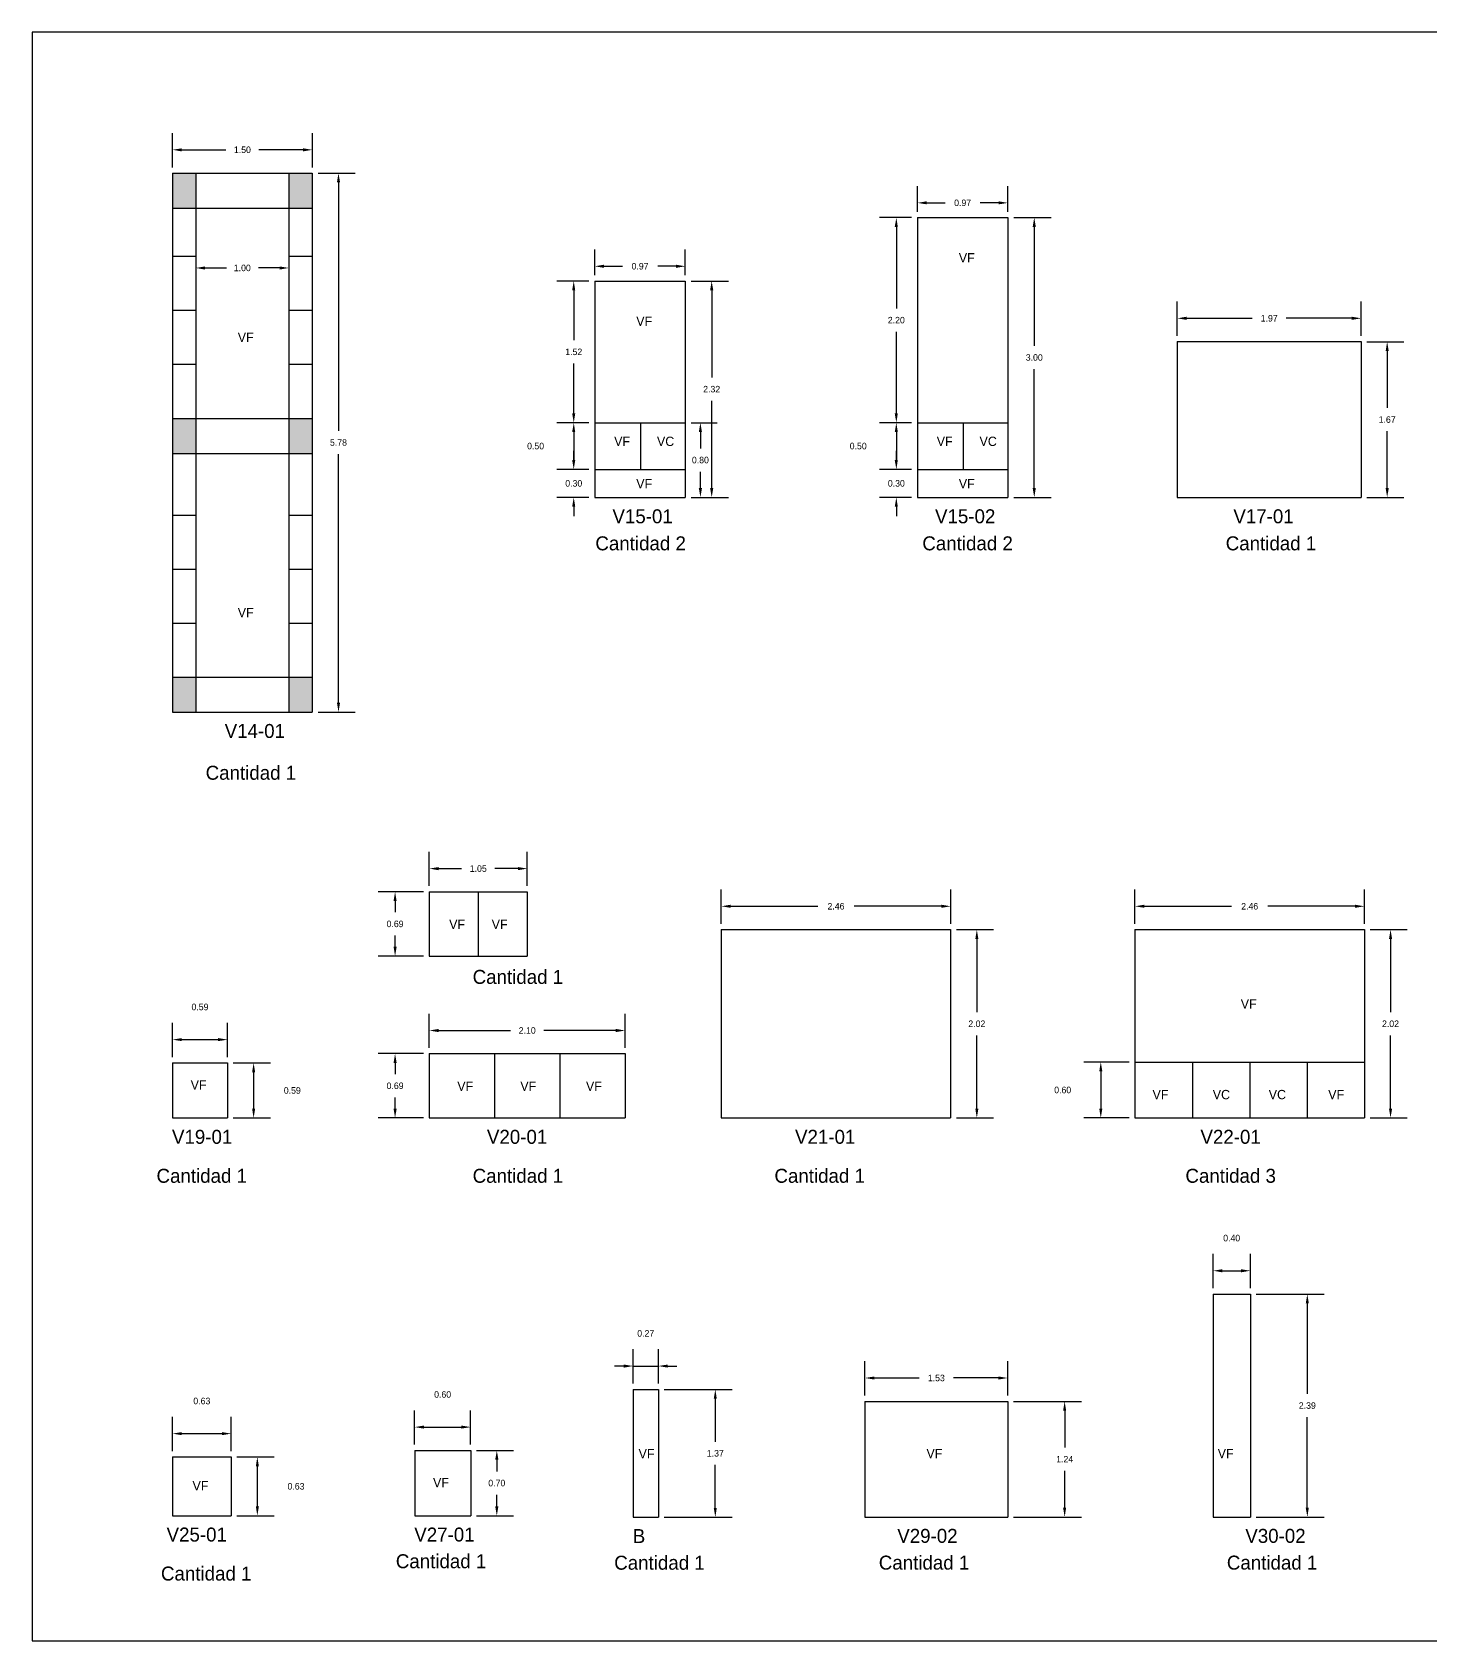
# Model space of a CAD drawing. Extents: x 48 to 72.1, y -38.6 to -0.2.
# Drawn here: x 48.02 to 63.01, y -38.65 to -21.4 of the extents above; entities that cross this region are included whole.
import ezdxf

# ---------------------------------------------------------------- set-up
doc = ezdxf.new("R2010")
doc.units = 0
doc.header["$MEASUREMENT"] = 0
doc.layers.get('0').update_dxf_attribs({"linetype": 'CONTINUOUS'})
doc.layers.get('DEFPOINTS').update_dxf_attribs({"linetype": 'CONTINUOUS'})
doc.layers.add('ROTULO', color=12, linetype='CONTINUOUS')
doc.styles.add('CAMILO', font='comic.ttf', dxfattribs={"height": 0.1})
doc.dimstyles.new('CAMILO', dxfattribs={"dimscale": 0, "dimtxt": 0.07, "dimasz": 0.1, "dimexe": 0.18, "dimexo": 0.0625, "dimgap": 0.09, "dimtad": 0, "dimtih": 1, "dimtoh": 1, "dimzin": 0, "dimtxsty": 'STANDARD', "dimcen": 0.09, "dimclrd": 2, "dimclre": 2, "dimclrt": 5, "dimazin": 3, "dimtfac": 1, "dimtofl": 0, "dimtmove": 0, "dimatfit": 3, "dimtolj": 1, "dimtzin": 0})

# ---------------------------------------------------------------- blocks, each defined once
blk = doc.blocks.new('*D35')
at = {"color": 2, "linetype": 'BYBLOCK'}
for p, q in [((5.43, 2.425), (5.43, 2.793)), ((6.03, 2.425), (6.03, 2.793)), ((5.53, 2.613), (5.93, 2.613))]:
    blk.add_line(p, q, dxfattribs=at)
for points in [[(5.53, 2.63), (5.53, 2.597), (5.43, 2.613)], [(5.93, 2.63), (5.93, 2.597), (6.03, 2.613)]]:
    blk.add_solid(points, dxfattribs=at)
at = {"layer": 'DEFPOINTS', "color": 0, "linetype": 'BYBLOCK'}
for p in [(6.03, 2.613), (5.43, 2.363), (6.03, 2.363)]:
    blk.add_point(p, dxfattribs=at)
at = {"color": 5, "linetype": 'BYBLOCK', "insert": (5.73, 2.963), "char_height": 0.07, "attachment_point": 5}
blk.add_mtext('\\A1;0.60', dxfattribs=at)
blk = doc.blocks.new('*D36')
at = {"color": 2, "linetype": 'BYBLOCK'}
for p, q in [((6.093, 2.363), (6.491, 2.363)), ((6.311, 2.263), (6.311, 2.138)), ((6.311, 1.763), (6.311, 1.888)), ((6.093, 1.663), (6.491, 1.663))]:
    blk.add_line(p, q, dxfattribs=at)
for points in [[(6.294, 2.263), (6.328, 2.263), (6.311, 2.363)], [(6.294, 1.763), (6.328, 1.763), (6.311, 1.663)]]:
    blk.add_solid(points, dxfattribs=at)
at = {"layer": 'DEFPOINTS', "color": 0, "linetype": 'BYBLOCK'}
for p in [(6.03, 2.363), (6.03, 1.663), (6.311, 1.663)]:
    blk.add_point(p, dxfattribs=at)
at = {"color": 5, "linetype": 'BYBLOCK', "insert": (6.311, 2.013), "char_height": 0.07, "attachment_point": 5}
blk.add_mtext('\\A1;0.70', dxfattribs=at)
blk = doc.blocks.new('*D40')
at = {"color": 2, "linetype": 'BYBLOCK'}
for p, q in [((12.361, 2.315), (12.361, 2.683)), ((12.951, 2.315), (12.951, 2.683)), ((12.461, 2.503), (12.851, 2.503))]:
    blk.add_line(p, q, dxfattribs=at)
for points in [[(12.461, 2.52), (12.461, 2.487), (12.361, 2.503)], [(12.851, 2.52), (12.851, 2.487), (12.951, 2.503)]]:
    blk.add_solid(points, dxfattribs=at)
at = {"layer": 'DEFPOINTS', "color": 0, "linetype": 'BYBLOCK'}
for p in [(12.951, 2.503), (12.361, 2.253), (12.951, 2.253)]:
    blk.add_point(p, dxfattribs=at)
at = {"color": 5, "linetype": 'BYBLOCK', "insert": (12.656, 2.853), "char_height": 0.07, "attachment_point": 5}
blk.add_mtext('\\A1;0.59', dxfattribs=at)
blk = doc.blocks.new('*D41')
at = {"color": 2, "linetype": 'BYBLOCK'}
for p, q in [((13.013, 2.253), (13.411, 2.253)), ((13.231, 2.153), (13.231, 1.763)), ((13.013, 1.663), (13.411, 1.663))]:
    blk.add_line(p, q, dxfattribs=at)
for points in [[(13.215, 2.153), (13.248, 2.153), (13.231, 2.253)], [(13.215, 1.763), (13.248, 1.763), (13.231, 1.663)]]:
    blk.add_solid(points, dxfattribs=at)
at = {"layer": 'DEFPOINTS', "color": 0, "linetype": 'BYBLOCK'}
for p in [(12.951, 2.253), (12.951, 1.663), (13.231, 1.663)]:
    blk.add_point(p, dxfattribs=at)
at = {"color": 5, "linetype": 'BYBLOCK', "insert": (13.646, 1.958), "char_height": 0.07, "attachment_point": 5}
blk.add_mtext('\\A1;0.59', dxfattribs=at)
blk = doc.blocks.new('*D42')
at = {"color": 2, "linetype": 'BYBLOCK'}
for p, q in [((14.71, 2.353), (14.226, 2.353)), ((14.406, 2.253), (14.406, 2.133)), ((14.406, 1.763), (14.406, 1.883)), ((14.71, 1.663), (14.226, 1.663))]:
    blk.add_line(p, q, dxfattribs=at)
for points in [[(14.39, 2.253), (14.423, 2.253), (14.406, 2.353)], [(14.39, 1.763), (14.423, 1.763), (14.406, 1.663)]]:
    blk.add_solid(points, dxfattribs=at)
at = {"layer": 'DEFPOINTS', "color": 0, "linetype": 'BYBLOCK'}
for p in [(14.773, 2.353), (14.406, 1.663), (14.773, 1.663)]:
    blk.add_point(p, dxfattribs=at)
at = {"color": 5, "linetype": 'BYBLOCK', "insert": (14.406, 2.008), "char_height": 0.07, "attachment_point": 5}
blk.add_mtext('\\A1;0.69', dxfattribs=at)
blk = doc.blocks.new('*D43')
at = {"color": 2, "linetype": 'BYBLOCK'}
for p, q in [((14.773, 2.415), (14.773, 2.781)), ((16.873, 2.415), (16.873, 2.781)), ((14.873, 2.601), (15.645, 2.601)), ((16.773, 2.601), (16, 2.601))]:
    blk.add_line(p, q, dxfattribs=at)
for points in [[(14.873, 2.618), (14.873, 2.584), (14.773, 2.601)], [(16.773, 2.618), (16.773, 2.584), (16.873, 2.601)]]:
    blk.add_solid(points, dxfattribs=at)
at = {"layer": 'DEFPOINTS', "color": 0, "linetype": 'BYBLOCK'}
for p in [(16.873, 2.601), (14.773, 2.353), (16.873, 2.353)]:
    blk.add_point(p, dxfattribs=at)
at = {"color": 5, "linetype": 'BYBLOCK', "insert": (15.823, 2.601), "char_height": 0.07, "attachment_point": 5}
blk.add_mtext('\\A1;2.10', dxfattribs=at)
blk = doc.blocks.new('*D45')
at = {"color": 2, "linetype": 'BYBLOCK'}
for p, q in [((14.773, 4.151), (14.773, 4.517)), ((15.823, 4.151), (15.823, 4.517)), ((14.873, 4.337), (15.12, 4.337)), ((15.723, 4.337), (15.475, 4.337))]:
    blk.add_line(p, q, dxfattribs=at)
for points in [[(14.873, 4.354), (14.873, 4.32), (14.773, 4.337)], [(15.723, 4.354), (15.723, 4.32), (15.823, 4.337)]]:
    blk.add_solid(points, dxfattribs=at)
at = {"layer": 'DEFPOINTS', "color": 0, "linetype": 'BYBLOCK'}
for p in [(15.823, 4.337), (14.773, 4.089), (15.823, 4.089)]:
    blk.add_point(p, dxfattribs=at)
at = {"color": 5, "linetype": 'BYBLOCK', "insert": (15.298, 4.337), "char_height": 0.07, "attachment_point": 5}
blk.add_mtext('\\A1;1.05', dxfattribs=at)
blk = doc.blocks.new('*D44')
at = {"color": 2, "linetype": 'BYBLOCK'}
for p, q in [((14.71, 4.089), (14.226, 4.089)), ((14.406, 3.989), (14.406, 3.869)), ((14.406, 3.499), (14.406, 3.619)), ((14.71, 3.399), (14.226, 3.399))]:
    blk.add_line(p, q, dxfattribs=at)
for points in [[(14.39, 3.989), (14.423, 3.989), (14.406, 4.089)], [(14.39, 3.499), (14.423, 3.499), (14.406, 3.399)]]:
    blk.add_solid(points, dxfattribs=at)
at = {"layer": 'DEFPOINTS', "color": 0, "linetype": 'BYBLOCK'}
for p in [(14.773, 4.089), (14.406, 3.399), (14.773, 3.399)]:
    blk.add_point(p, dxfattribs=at)
at = {"color": 5, "linetype": 'BYBLOCK', "insert": (14.406, 3.744), "char_height": 0.07, "attachment_point": 5}
blk.add_mtext('\\A1;0.69', dxfattribs=at)
blk = doc.blocks.new('*D46')
at = {"color": 2, "linetype": 'BYBLOCK'}
for p, q in [((17.888, 3.745), (17.888, 4.113)), ((20.348, 3.745), (20.348, 4.113)), ((17.988, 3.933), (18.923, 3.933)), ((20.248, 3.933), (19.313, 3.933))]:
    blk.add_line(p, q, dxfattribs=at)
for points in [[(17.988, 3.95), (17.988, 3.917), (17.888, 3.933)], [(20.248, 3.95), (20.248, 3.917), (20.348, 3.933)]]:
    blk.add_solid(points, dxfattribs=at)
at = {"layer": 'DEFPOINTS', "color": 0, "linetype": 'BYBLOCK'}
for p in [(20.348, 3.933), (17.888, 3.683), (20.348, 3.683)]:
    blk.add_point(p, dxfattribs=at)
at = {"color": 5, "linetype": 'BYBLOCK', "insert": (19.118, 3.933), "char_height": 0.07, "attachment_point": 5}
blk.add_mtext('\\A1;2.46', dxfattribs=at)
blk = doc.blocks.new('*D47')
at = {"color": 2, "linetype": 'BYBLOCK'}
for p, q in [((20.41, 3.683), (20.808, 3.683)), ((20.628, 3.583), (20.628, 2.798)), ((20.628, 1.763), (20.628, 2.548)), ((20.41, 1.663), (20.808, 1.663))]:
    blk.add_line(p, q, dxfattribs=at)
for points in [[(20.612, 3.583), (20.645, 3.583), (20.628, 3.683)], [(20.612, 1.763), (20.645, 1.763), (20.628, 1.663)]]:
    blk.add_solid(points, dxfattribs=at)
at = {"layer": 'DEFPOINTS', "color": 0, "linetype": 'BYBLOCK'}
for p in [(20.348, 3.683), (20.348, 1.663), (20.628, 1.663)]:
    blk.add_point(p, dxfattribs=at)
at = {"color": 5, "linetype": 'BYBLOCK', "insert": (20.628, 2.673), "char_height": 0.07, "attachment_point": 5}
blk.add_mtext('\\A1;2.02', dxfattribs=at)
blk = doc.blocks.new('*D48')
at = {"color": 2, "linetype": 'BYBLOCK'}
for p, q in [((24.837, 3.683), (25.235, 3.683)), ((25.055, 3.583), (25.055, 2.798)), ((25.055, 1.763), (25.055, 2.548)), ((24.837, 1.663), (25.235, 1.663))]:
    blk.add_line(p, q, dxfattribs=at)
for points in [[(25.039, 3.583), (25.072, 3.583), (25.055, 3.683)], [(25.039, 1.763), (25.072, 1.763), (25.055, 1.663)]]:
    blk.add_solid(points, dxfattribs=at)
at = {"layer": 'DEFPOINTS', "color": 0, "linetype": 'BYBLOCK'}
for p in [(24.775, 3.683), (24.775, 1.663), (25.055, 1.663)]:
    blk.add_point(p, dxfattribs=at)
at = {"color": 5, "linetype": 'BYBLOCK', "insert": (25.055, 2.673), "char_height": 0.07, "attachment_point": 5}
blk.add_mtext('\\A1;2.02', dxfattribs=at)
blk = doc.blocks.new('*D49')
at = {"color": 2, "linetype": 'BYBLOCK'}
for p, q in [((22.252, 2.263), (21.768, 2.263)), ((21.948, 2.163), (21.948, 1.763)), ((22.252, 1.663), (21.768, 1.663))]:
    blk.add_line(p, q, dxfattribs=at)
for points in [[(21.932, 2.163), (21.965, 2.163), (21.948, 2.263)], [(21.932, 1.763), (21.965, 1.763), (21.948, 1.663)]]:
    blk.add_solid(points, dxfattribs=at)
at = {"layer": 'DEFPOINTS', "color": 0, "linetype": 'BYBLOCK'}
for p in [(22.315, 2.263), (21.948, 1.663), (22.315, 1.663)]:
    blk.add_point(p, dxfattribs=at)
at = {"color": 5, "linetype": 'BYBLOCK', "insert": (21.54, 1.963), "char_height": 0.07, "attachment_point": 5}
blk.add_mtext('\\A1;0.60', dxfattribs=at)
blk = doc.blocks.new('*D50')
at = {"color": 2, "linetype": 'BYBLOCK'}
for p, q in [((22.315, 3.745), (22.315, 4.113)), ((24.775, 3.745), (24.775, 4.113)), ((22.415, 3.933), (23.35, 3.933)), ((24.675, 3.933), (23.74, 3.933))]:
    blk.add_line(p, q, dxfattribs=at)
for points in [[(22.415, 3.95), (22.415, 3.917), (22.315, 3.933)], [(24.675, 3.95), (24.675, 3.917), (24.775, 3.933)]]:
    blk.add_solid(points, dxfattribs=at)
at = {"layer": 'DEFPOINTS', "color": 0, "linetype": 'BYBLOCK'}
for p in [(24.775, 3.933), (22.315, 3.683), (24.775, 3.683)]:
    blk.add_point(p, dxfattribs=at)
at = {"color": 5, "linetype": 'BYBLOCK', "insert": (23.545, 3.933), "char_height": 0.07, "attachment_point": 5}
blk.add_mtext('\\A1;2.46', dxfattribs=at)
blk = doc.blocks.new('*D55')
at = {"color": 2, "linetype": 'BYBLOCK'}
for p, q in [((31.592, 2.293), (31.99, 2.293)), ((31.81, 2.193), (31.81, 1.763)), ((31.592, 1.663), (31.99, 1.663))]:
    blk.add_line(p, q, dxfattribs=at)
for points in [[(31.794, 2.193), (31.827, 2.193), (31.81, 2.293)], [(31.794, 1.763), (31.827, 1.763), (31.81, 1.663)]]:
    blk.add_solid(points, dxfattribs=at)
at = {"layer": 'DEFPOINTS', "color": 0, "linetype": 'BYBLOCK'}
for p in [(31.53, 2.293), (31.53, 1.663), (31.81, 1.663)]:
    blk.add_point(p, dxfattribs=at)
at = {"color": 5, "linetype": 'BYBLOCK', "insert": (32.225, 1.978), "char_height": 0.07, "attachment_point": 5}
blk.add_mtext('\\A1;0.63', dxfattribs=at)
blk = doc.blocks.new('*D56')
at = {"color": 2, "linetype": 'BYBLOCK'}
for p, q in [((30.9, 2.355), (30.9, 2.723)), ((31.53, 2.355), (31.53, 2.723)), ((31, 2.543), (31.43, 2.543))]:
    blk.add_line(p, q, dxfattribs=at)
for points in [[(31, 2.56), (31, 2.527), (30.9, 2.543)], [(31.43, 2.56), (31.43, 2.527), (31.53, 2.543)]]:
    blk.add_solid(points, dxfattribs=at)
at = {"layer": 'DEFPOINTS', "color": 0, "linetype": 'BYBLOCK'}
for p in [(31.53, 2.543), (30.9, 2.293), (31.53, 2.293)]:
    blk.add_point(p, dxfattribs=at)
at = {"color": 5, "linetype": 'BYBLOCK', "insert": (31.215, 2.893), "char_height": 0.07, "attachment_point": 5}
blk.add_mtext('\\A1;0.63', dxfattribs=at)
blk = doc.blocks.new('*D62')
at = {"color": 2, "linetype": 'BYBLOCK'}
for p, q in [((10.362, -0.924), (10.76, -0.924)), ((10.58, -1.024), (10.58, -3.689)), ((10.58, -6.604), (10.58, -3.939)), ((10.362, -6.704), (10.76, -6.704))]:
    blk.add_line(p, q, dxfattribs=at)
for points in [[(10.564, -1.024), (10.597, -1.024), (10.58, -0.924)], [(10.564, -6.604), (10.597, -6.604), (10.58, -6.704)]]:
    blk.add_solid(points, dxfattribs=at)
at = {"layer": 'DEFPOINTS', "color": 0, "linetype": 'BYBLOCK'}
for p in [(10.3, -0.924), (10.3, -6.704), (10.58, -6.704)]:
    blk.add_point(p, dxfattribs=at)
at = {"color": 5, "linetype": 'BYBLOCK', "insert": (10.58, -3.814), "char_height": 0.07, "attachment_point": 5}
blk.add_mtext('\\A1;5.78', dxfattribs=at)
blk = doc.blocks.new('*D61')
at = {"color": 2, "linetype": 'BYBLOCK'}
for p, q in [((8.8, -0.055), (8.8, 0.313)), ((10.3, -0.055), (10.3, 0.313)), ((8.9, 0.133), (9.372, 0.133)), ((10.2, 0.133), (9.727, 0.133))]:
    blk.add_line(p, q, dxfattribs=at)
for points in [[(8.9, 0.149), (8.9, 0.116), (8.8, 0.133)], [(10.2, 0.149), (10.2, 0.116), (10.3, 0.133)]]:
    blk.add_solid(points, dxfattribs=at)
at = {"layer": 'DEFPOINTS', "color": 0, "linetype": 'BYBLOCK'}
for p in [(10.3, 0.133), (8.8, -0.118), (10.3, -0.118)]:
    blk.add_point(p, dxfattribs=at)
at = {"color": 5, "linetype": 'BYBLOCK', "insert": (9.55, 0.133), "char_height": 0.07, "attachment_point": 5}
blk.add_mtext('\\A1;1.50', dxfattribs=at)
blk = doc.blocks.new('*D64')
at = {"color": 2, "linetype": 'BYBLOCK'}
for p, q in [((13.129, -4.384), (12.786, -4.384)), ((12.966, -4.484), (12.966, -5.019)), ((12.966, -5.804), (12.966, -5.269)), ((13.129, -5.904), (12.786, -5.904))]:
    blk.add_line(p, q, dxfattribs=at)
for points in [[(12.949, -4.484), (12.982, -4.484), (12.966, -4.384)], [(12.949, -5.804), (12.982, -5.804), (12.966, -5.904)]]:
    blk.add_solid(points, dxfattribs=at)
at = {"layer": 'DEFPOINTS', "color": 0, "linetype": 'BYBLOCK'}
for p in [(13.192, -4.384), (12.966, -5.904), (13.192, -5.904)]:
    blk.add_point(p, dxfattribs=at)
at = {"color": 5, "linetype": 'BYBLOCK', "insert": (12.966, -5.144), "char_height": 0.07, "attachment_point": 5}
blk.add_mtext('\\A1;1.52', dxfattribs=at)
blk = doc.blocks.new('*D66')
at = {"color": 2, "linetype": 'BYBLOCK'}
for p, q in [((12.966, -6.304), (12.966, -6.204)), ((13.129, -6.704), (12.786, -6.704)), ((12.966, -6.804), (12.966, -6.904))]:
    blk.add_line(p, q, dxfattribs=at)
for points in [[(12.949, -6.304), (12.982, -6.304), (12.966, -6.404)], [(12.949, -6.804), (12.982, -6.804), (12.966, -6.704)]]:
    blk.add_solid(points, dxfattribs=at)
at = {"layer": 'DEFPOINTS', "color": 0, "linetype": 'BYBLOCK'}
for p in [(13.192, -6.404), (12.966, -6.704), (13.192, -6.704)]:
    blk.add_point(p, dxfattribs=at)
at = {"color": 5, "linetype": 'BYBLOCK', "insert": (12.966, -6.554), "char_height": 0.07, "attachment_point": 5}
blk.add_mtext('\\A1;0.30', dxfattribs=at)
blk = doc.blocks.new('*D65')
at = {"color": 2, "linetype": 'BYBLOCK'}
for p, q in [((12.966, -6.004), (12.966, -6.304)), ((13.129, -6.404), (12.786, -6.404))]:
    blk.add_line(p, q, dxfattribs=at)
for points in [[(12.949, -6.004), (12.982, -6.004), (12.966, -5.904)], [(12.949, -6.304), (12.982, -6.304), (12.966, -6.404)]]:
    blk.add_solid(points, dxfattribs=at)
at = {"layer": 'DEFPOINTS', "color": 0, "linetype": 'BYBLOCK'}
for p in [(13.192, -5.904), (12.966, -6.404), (13.192, -6.404)]:
    blk.add_point(p, dxfattribs=at)
at = {"color": 5, "linetype": 'BYBLOCK', "insert": (12.557, -6.154), "char_height": 0.07, "attachment_point": 5}
blk.add_mtext('\\A1;0.50', dxfattribs=at)
blk = doc.blocks.new('*D63')
at = {"color": 2, "linetype": 'BYBLOCK'}
for p, q in [((13.192, -4.322), (13.192, -4.046)), ((14.162, -4.322), (14.162, -4.046)), ((13.292, -4.226), (13.488, -4.226)), ((14.062, -4.226), (13.866, -4.226))]:
    blk.add_line(p, q, dxfattribs=at)
for points in [[(13.292, -4.209), (13.292, -4.243), (13.192, -4.226)], [(14.062, -4.209), (14.062, -4.243), (14.162, -4.226)]]:
    blk.add_solid(points, dxfattribs=at)
at = {"layer": 'DEFPOINTS', "color": 0, "linetype": 'BYBLOCK'}
for p in [(14.162, -4.226), (13.192, -4.384), (14.162, -4.384)]:
    blk.add_point(p, dxfattribs=at)
at = {"color": 5, "linetype": 'BYBLOCK', "insert": (13.677, -4.226), "char_height": 0.07, "attachment_point": 5}
blk.add_mtext('\\A1;0.97', dxfattribs=at)
blk = doc.blocks.new('*D67')
at = {"color": 2, "linetype": 'BYBLOCK'}
for p, q in [((14.224, -4.384), (14.625, -4.384)), ((14.445, -4.484), (14.445, -5.419)), ((14.445, -6.604), (14.445, -5.669)), ((14.224, -6.704), (14.625, -6.704))]:
    blk.add_line(p, q, dxfattribs=at)
for points in [[(14.428, -4.484), (14.462, -4.484), (14.445, -4.384)], [(14.428, -6.604), (14.462, -6.604), (14.445, -6.704)]]:
    blk.add_solid(points, dxfattribs=at)
at = {"layer": 'DEFPOINTS', "color": 0, "linetype": 'BYBLOCK'}
for p in [(14.162, -4.384), (14.162, -6.704), (14.445, -6.704)]:
    blk.add_point(p, dxfattribs=at)
at = {"color": 5, "linetype": 'BYBLOCK', "insert": (14.445, -5.544), "char_height": 0.07, "attachment_point": 5}
blk.add_mtext('\\A1;2.32', dxfattribs=at)
blk = doc.blocks.new('*D70')
at = {"color": 2, "linetype": 'BYBLOCK'}
for p, q in [((16.338, -5.198), (16.338, -5.498)), ((16.502, -5.598), (16.158, -5.598))]:
    blk.add_line(p, q, dxfattribs=at)
for points in [[(16.321, -5.198), (16.354, -5.198), (16.338, -5.098)], [(16.321, -5.498), (16.354, -5.498), (16.338, -5.598)]]:
    blk.add_solid(points, dxfattribs=at)
at = {"layer": 'DEFPOINTS', "color": 0, "linetype": 'BYBLOCK'}
for p in [(16.564, -5.098), (16.338, -5.598), (16.564, -5.598)]:
    blk.add_point(p, dxfattribs=at)
at = {"color": 5, "linetype": 'BYBLOCK', "insert": (15.929, -5.348), "char_height": 0.07, "attachment_point": 5}
blk.add_mtext('\\A1;0.50', dxfattribs=at)
blk = doc.blocks.new('*D69')
at = {"color": 2, "linetype": 'BYBLOCK'}
for p, q in [((16.338, -5.498), (16.338, -5.398)), ((16.502, -5.898), (16.158, -5.898)), ((16.338, -5.998), (16.338, -6.098))]:
    blk.add_line(p, q, dxfattribs=at)
for points in [[(16.321, -5.498), (16.354, -5.498), (16.338, -5.598)], [(16.321, -5.998), (16.354, -5.998), (16.338, -5.898)]]:
    blk.add_solid(points, dxfattribs=at)
at = {"layer": 'DEFPOINTS', "color": 0, "linetype": 'BYBLOCK'}
for p in [(16.564, -5.598), (16.338, -5.898), (16.564, -5.898)]:
    blk.add_point(p, dxfattribs=at)
at = {"color": 5, "linetype": 'BYBLOCK', "insert": (16.338, -5.748), "char_height": 0.07, "attachment_point": 5}
blk.add_mtext('\\A1;0.30', dxfattribs=at)
blk = doc.blocks.new('*D72')
at = {"color": 2, "linetype": 'BYBLOCK'}
for p, q in [((17.597, -2.898), (17.997, -2.898)), ((17.817, -2.998), (17.817, -4.273)), ((17.817, -5.798), (17.817, -4.523)), ((17.597, -5.898), (17.997, -5.898))]:
    blk.add_line(p, q, dxfattribs=at)
for points in [[(17.8, -2.998), (17.834, -2.998), (17.817, -2.898)], [(17.8, -5.798), (17.834, -5.798), (17.817, -5.898)]]:
    blk.add_solid(points, dxfattribs=at)
at = {"layer": 'DEFPOINTS', "color": 0, "linetype": 'BYBLOCK'}
for p in [(17.534, -2.898), (17.534, -5.898), (17.817, -5.898)]:
    blk.add_point(p, dxfattribs=at)
at = {"color": 5, "linetype": 'BYBLOCK', "insert": (17.817, -4.398), "char_height": 0.07, "attachment_point": 5}
blk.add_mtext('\\A1;3.00', dxfattribs=at)
blk = doc.blocks.new('*D71')
at = {"color": 2, "linetype": 'BYBLOCK'}
for p, q in [((16.564, -2.835), (16.564, -2.56)), ((17.534, -2.835), (17.534, -2.56)), ((16.664, -2.74), (16.86, -2.74)), ((17.434, -2.74), (17.238, -2.74))]:
    blk.add_line(p, q, dxfattribs=at)
for points in [[(16.664, -2.723), (16.664, -2.756), (16.564, -2.74)], [(17.434, -2.723), (17.434, -2.756), (17.534, -2.74)]]:
    blk.add_solid(points, dxfattribs=at)
at = {"layer": 'DEFPOINTS', "color": 0, "linetype": 'BYBLOCK'}
for p in [(17.534, -2.74), (16.564, -2.898), (17.534, -2.898)]:
    blk.add_point(p, dxfattribs=at)
at = {"color": 5, "linetype": 'BYBLOCK', "insert": (17.049, -2.74), "char_height": 0.07, "attachment_point": 5}
blk.add_mtext('\\A1;0.97', dxfattribs=at)
blk = doc.blocks.new('*D68')
at = {"color": 2, "linetype": 'BYBLOCK'}
for p, q in [((16.502, -2.898), (16.158, -2.898)), ((16.338, -2.998), (16.338, -3.873)), ((16.338, -4.998), (16.338, -4.123)), ((16.502, -5.098), (16.158, -5.098))]:
    blk.add_line(p, q, dxfattribs=at)
for points in [[(16.321, -2.998), (16.354, -2.998), (16.338, -2.898)], [(16.321, -4.998), (16.354, -4.998), (16.338, -5.098)]]:
    blk.add_solid(points, dxfattribs=at)
at = {"layer": 'DEFPOINTS', "color": 0, "linetype": 'BYBLOCK'}
for p in [(16.564, -2.898), (16.338, -5.098), (16.564, -5.098)]:
    blk.add_point(p, dxfattribs=at)
at = {"color": 5, "linetype": 'BYBLOCK', "insert": (16.338, -3.998), "char_height": 0.07, "attachment_point": 5}
blk.add_mtext('\\A1;2.20', dxfattribs=at)
blk = doc.blocks.new('*D74')
at = {"color": 2, "linetype": 'BYBLOCK'}
for p, q in [((21.462, -4.031), (21.86, -4.031)), ((21.68, -4.131), (21.68, -4.741)), ((21.68, -5.601), (21.68, -4.991)), ((21.462, -5.701), (21.86, -5.701))]:
    blk.add_line(p, q, dxfattribs=at)
for points in [[(21.664, -4.131), (21.697, -4.131), (21.68, -4.031)], [(21.664, -5.601), (21.697, -5.601), (21.68, -5.701)]]:
    blk.add_solid(points, dxfattribs=at)
at = {"layer": 'DEFPOINTS', "color": 0, "linetype": 'BYBLOCK'}
for p in [(21.4, -4.031), (21.4, -5.701), (21.68, -5.701)]:
    blk.add_point(p, dxfattribs=at)
at = {"color": 5, "linetype": 'BYBLOCK', "insert": (21.68, -4.866), "char_height": 0.07, "attachment_point": 5}
blk.add_mtext('\\A1;1.67', dxfattribs=at)
blk = doc.blocks.new('*D73')
at = {"color": 2, "linetype": 'BYBLOCK'}
for p, q in [((19.43, -3.968), (19.43, -3.6)), ((21.4, -3.968), (21.4, -3.6)), ((19.53, -3.78), (20.231, -3.78)), ((21.3, -3.78), (20.598, -3.78))]:
    blk.add_line(p, q, dxfattribs=at)
for points in [[(19.53, -3.763), (19.53, -3.797), (19.43, -3.78)], [(21.3, -3.763), (21.3, -3.797), (21.4, -3.78)]]:
    blk.add_solid(points, dxfattribs=at)
at = {"layer": 'DEFPOINTS', "color": 0, "linetype": 'BYBLOCK'}
for p in [(21.4, -3.78), (19.43, -4.031), (21.4, -4.031)]:
    blk.add_point(p, dxfattribs=at)
at = {"color": 5, "linetype": 'BYBLOCK', "insert": (20.415, -3.78), "char_height": 0.07, "attachment_point": 5}
blk.add_mtext('\\A1;1.97', dxfattribs=at)
blk = doc.blocks.new('*D82')
at = {"color": 2, "linetype": 'BYBLOCK'}
for p, q in [((54.419, -35.952), (55.148, -35.952)), ((54.968, -36.052), (54.968, -36.512)), ((54.968, -37.222), (54.968, -36.762)), ((54.419, -37.322), (55.148, -37.322))]:
    blk.add_line(p, q, dxfattribs=at)
for points in [[(54.951, -36.052), (54.984, -36.052), (54.968, -35.952)], [(54.951, -37.222), (54.984, -37.222), (54.968, -37.322)]]:
    blk.add_solid(points, dxfattribs=at)
at = {"layer": 'DEFPOINTS', "color": 0, "linetype": 'BYBLOCK'}
for p in [(54.357, -35.952), (54.357, -37.322), (54.968, -37.322)]:
    blk.add_point(p, dxfattribs=at)
at = {"color": 5, "linetype": 'BYBLOCK', "insert": (54.968, -36.637), "char_height": 0.07, "attachment_point": 5}
blk.add_mtext('\\A1;1.37', dxfattribs=at)
blk = doc.blocks.new('*D81')
at = {"color": 2, "linetype": 'BYBLOCK'}
for p, q in [((54.087, -35.889), (54.087, -35.521)), ((54.357, -35.889), (54.357, -35.521)), ((53.987, -35.701), (53.887, -35.701)), ((54.087, -35.701), (54.357, -35.701)), ((54.457, -35.701), (54.557, -35.701))]:
    blk.add_line(p, q, dxfattribs=at)
for points in [[(53.987, -35.685), (53.987, -35.718), (54.087, -35.701)], [(54.457, -35.685), (54.457, -35.718), (54.357, -35.701)]]:
    blk.add_solid(points, dxfattribs=at)
at = {"layer": 'DEFPOINTS', "color": 0, "linetype": 'BYBLOCK'}
for p in [(54.357, -35.701), (54.087, -35.952), (54.357, -35.952)]:
    blk.add_point(p, dxfattribs=at)
at = {"color": 5, "linetype": 'BYBLOCK', "insert": (54.222, -35.351), "char_height": 0.07, "attachment_point": 5}
blk.add_mtext('\\A1;0.27', dxfattribs=at)
blk = doc.blocks.new('*D83')
at = {"color": 2, "linetype": 'BYBLOCK'}
for p, q in [((57.933, -36.08), (58.662, -36.08)), ((58.482, -36.18), (58.482, -36.575)), ((58.482, -37.22), (58.482, -36.825)), ((57.933, -37.32), (58.662, -37.32))]:
    blk.add_line(p, q, dxfattribs=at)
for points in [[(58.465, -36.18), (58.498, -36.18), (58.482, -36.08)], [(58.465, -37.22), (58.498, -37.22), (58.482, -37.32)]]:
    blk.add_solid(points, dxfattribs=at)
at = {"layer": 'DEFPOINTS', "color": 0, "linetype": 'BYBLOCK'}
for p in [(57.871, -36.08), (57.871, -37.32), (58.482, -37.32)]:
    blk.add_point(p, dxfattribs=at)
at = {"color": 5, "linetype": 'BYBLOCK', "insert": (58.482, -36.7), "char_height": 0.07, "attachment_point": 5}
blk.add_mtext('\\A1;1.24', dxfattribs=at)
blk = doc.blocks.new('*D84')
at = {"color": 2, "linetype": 'BYBLOCK'}
for p, q in [((56.341, -35.887), (56.341, -35.519)), ((57.871, -35.887), (57.871, -35.519)), ((56.441, -35.699), (56.923, -35.699)), ((57.771, -35.699), (57.289, -35.699))]:
    blk.add_line(p, q, dxfattribs=at)
for points in [[(56.441, -35.683), (56.441, -35.716), (56.341, -35.699)], [(57.771, -35.683), (57.771, -35.716), (57.871, -35.699)]]:
    blk.add_solid(points, dxfattribs=at)
at = {"layer": 'DEFPOINTS', "color": 0, "linetype": 'BYBLOCK'}
for p in [(57.871, -35.699), (56.341, -35.95), (57.871, -35.95)]:
    blk.add_point(p, dxfattribs=at)
at = {"color": 5, "linetype": 'BYBLOCK', "insert": (57.106, -35.699), "char_height": 0.07, "attachment_point": 5}
blk.add_mtext('\\A1;1.53', dxfattribs=at)
blk = doc.blocks.new('*D85')
at = {"color": 2, "linetype": 'BYBLOCK'}
for p, q in [((60.043, -34.93), (60.772, -34.93)), ((60.592, -35.03), (60.592, -36)), ((60.592, -37.22), (60.592, -36.25)), ((60.043, -37.32), (60.772, -37.32))]:
    blk.add_line(p, q, dxfattribs=at)
for points in [[(60.575, -35.03), (60.608, -35.03), (60.592, -34.93)], [(60.575, -37.22), (60.608, -37.22), (60.592, -37.32)]]:
    blk.add_solid(points, dxfattribs=at)
at = {"layer": 'DEFPOINTS', "color": 0, "linetype": 'BYBLOCK'}
for p in [(59.981, -34.93), (59.981, -37.32), (60.592, -37.32)]:
    blk.add_point(p, dxfattribs=at)
at = {"color": 5, "linetype": 'BYBLOCK', "insert": (60.592, -36.125), "char_height": 0.07, "attachment_point": 5}
blk.add_mtext('\\A1;2.39', dxfattribs=at)
blk = doc.blocks.new('*D86')
at = {"color": 2, "linetype": 'BYBLOCK'}
for p, q in [((59.581, -36.017), (59.581, -35.649)), ((59.981, -36.017), (59.981, -35.649)), ((59.681, -35.829), (59.881, -35.829))]:
    blk.add_line(p, q, dxfattribs=at)
for points in [[(59.681, -35.813), (59.681, -35.846), (59.581, -35.829)], [(59.881, -35.813), (59.881, -35.846), (59.981, -35.829)]]:
    blk.add_solid(points, dxfattribs=at)
at = {"layer": 'DEFPOINTS', "color": 0, "linetype": 'BYBLOCK'}
for p in [(59.981, -35.829), (59.581, -36.08), (59.981, -36.08)]:
    blk.add_point(p, dxfattribs=at)
at = {"color": 5, "linetype": 'BYBLOCK', "insert": (59.781, -35.479), "char_height": 0.07, "attachment_point": 5}
blk.add_mtext('\\A1;0.40', dxfattribs=at)
blk = doc.blocks.new('*D91')
at = {"color": 2, "linetype": 'BYBLOCK'}
for p, q in [((49.772, -23.861), (49.772, -24.106)), ((49.872, -23.926), (50.101, -23.926)), ((50.672, -23.926), (50.444, -23.926)), ((50.772, -23.861), (50.772, -24.106))]:
    blk.add_line(p, q, dxfattribs=at)
for points in [[(49.872, -23.91), (49.872, -23.943), (49.772, -23.926)], [(50.672, -23.91), (50.672, -23.943), (50.772, -23.926)]]:
    blk.add_solid(points, dxfattribs=at)
at = {"layer": 'DEFPOINTS', "color": 0, "linetype": 'BYBLOCK'}
for p in [(49.772, -23.799), (50.772, -23.799), (50.772, -23.926)]:
    blk.add_point(p, dxfattribs=at)
at = {"color": 5, "linetype": 'BYBLOCK', "insert": (50.272, -23.926), "char_height": 0.07, "attachment_point": 5}
blk.add_mtext('\\A1;1.00', dxfattribs=at)
blk = doc.blocks.new('*D92')
at = {"color": 2, "linetype": 'BYBLOCK'}
for p, q in [((55.084, -25.586), (55.364, -25.586)), ((55.184, -25.686), (55.184, -25.861)), ((55.184, -26.286), (55.184, -26.111)), ((55.084, -26.386), (55.364, -26.386))]:
    blk.add_line(p, q, dxfattribs=at)
for points in [[(55.167, -25.686), (55.201, -25.686), (55.184, -25.586)], [(55.167, -26.286), (55.201, -26.286), (55.184, -26.386)]]:
    blk.add_solid(points, dxfattribs=at)
at = {"layer": 'DEFPOINTS', "color": 0, "linetype": 'BYBLOCK'}
for p in [(55.022, -25.586), (55.022, -26.386), (55.184, -26.386)]:
    blk.add_point(p, dxfattribs=at)
at = {"color": 5, "linetype": 'BYBLOCK', "insert": (55.184, -25.986), "char_height": 0.07, "attachment_point": 5}
blk.add_mtext('\\A1;0.80', dxfattribs=at)

msp = doc.modelspace()

# ---------------------------------------------------------------- hatches: boundary and pattern name
h = msp.add_hatch(color=1)
h.paths.add_polyline_path([(49.772, -28.314), (49.522, -28.314), (49.522, -28.689), (49.772, -28.689)])
h.paths.add_polyline_path([(51.022, -28.314), (50.772, -28.314), (50.772, -28.689), (51.022, -28.689)])
h.paths.add_polyline_path([(51.022, -25.539), (50.772, -25.539), (50.772, -25.914), (51.022, -25.914)])
h.paths.add_polyline_path([(49.772, -25.539), (49.522, -25.539), (49.522, -25.914), (49.772, -25.914)])
h.paths.add_polyline_path([(49.772, -22.909), (49.522, -22.909), (49.522, -23.284), (49.772, -23.284)])
h.paths.add_polyline_path([(51.022, -22.909), (50.772, -22.909), (50.772, -23.284), (51.022, -23.284)])

# ---------------------------------------------------------------- linework, layer by layer
for p, q in [((49.522, -22.909), (49.522, -28.689)), ((49.522, -22.909), (51.022, -22.909)), ((49.772, -22.909), (49.772, -28.689)), ((50.772, -22.909), (50.772, -28.689)), ((51.022, -22.909), (51.022, -28.689)), ((51.022, -22.909), (51.022, -28.689)), ((49.522, -23.284), (51.022, -23.284)), ((57.511, -23.386), (57.511, -26.386)), ((57.511, -23.386), (58.481, -23.386)), ((57.511, -23.386), (58.481, -23.386)), ((58.481, -23.386), (58.481, -26.386)), ((49.522, -23.799), (49.772, -23.799)), ((50.772, -23.799), (51.022, -23.799)), ((54.052, -24.066), (54.052, -26.386)), ((54.052, -24.066), (55.022, -24.066)), ((54.052, -24.066), (55.022, -24.066)), ((55.022, -24.066), (55.022, -26.386)), ((49.522, -24.379), (49.772, -24.379)), ((50.772, -24.379), (51.022, -24.379)), ((60.298, -24.716), (60.298, -26.386)), ((60.298, -24.716), (62.268, -24.716)), ((60.298, -24.716), (62.268, -24.716)), ((60.298, -24.716), (62.268, -24.716)), ((62.268, -24.716), (62.268, -26.386)), ((49.522, -24.959), (49.772, -24.959)), ((50.772, -24.959), (51.022, -24.959)), ((49.522, -25.539), (51.022, -25.539)), ((54.052, -25.586), (55.022, -25.586)), ((54.542, -25.586), (54.542, -26.086)), ((57.511, -25.586), (58.481, -25.586)), ((58.001, -25.586), (58.001, -26.086)), ((49.522, -25.914), (51.022, -25.914)), ((54.052, -26.086), (55.022, -26.086)), ((57.511, -26.086), (58.481, -26.086)), ((54.052, -26.386), (55.022, -26.386)), ((57.511, -26.386), (58.481, -26.386)), ((60.298, -26.386), (62.268, -26.386)), ((49.522, -26.576), (49.772, -26.576)), ((50.772, -26.576), (51.022, -26.576)), ((49.522, -27.156), (49.772, -27.156)), ((50.772, -27.156), (51.022, -27.156)), ((49.522, -27.736), (49.772, -27.736)), ((50.772, -27.736), (51.022, -27.736)), ((49.522, -28.314), (51.022, -28.314)), ((49.522, -28.689), (51.022, -28.689)), ((52.276, -30.615), (53.326, -30.615)), ((52.276, -30.615), (52.276, -31.305)), ((52.801, -30.615), (52.801, -31.305)), ((53.326, -30.615), (53.326, -31.305)), ((53.326, -30.615), (53.326, -31.305)), ((53.326, -30.615), (53.326, -31.305)), ((55.407, -31.021), (57.867, -31.021)), ((55.407, -31.021), (57.867, -31.021)), ((55.407, -31.021), (57.867, -31.021)), ((55.407, -31.021), (55.407, -33.041)), ((57.867, -31.021), (57.867, -33.041)), ((59.844, -31.021), (59.844, -33.041)), ((59.844, -31.021), (62.304, -31.021)), ((62.304, -31.021), (62.304, -33.041)), ((62.304, -31.021), (62.304, -33.041)), ((52.276, -31.305), (53.326, -31.305)), ((52.276, -32.351), (54.376, -32.351)), ((52.276, -32.351), (52.276, -33.041)), ((52.976, -32.351), (52.976, -33.041)), ((53.676, -32.351), (53.676, -33.041)), ((54.376, -32.351), (54.376, -33.041)), ((54.376, -32.351), (54.376, -33.041)), ((49.522, -32.451), (50.112, -32.451)), ((49.522, -32.451), (50.112, -32.451)), ((49.522, -32.451), (49.522, -33.041)), ((49.522, -32.451), (50.112, -32.451)), ((50.112, -32.451), (50.112, -33.041)), ((59.844, -32.441), (62.304, -32.441)), ((59.844, -32.441), (62.304, -32.441)), ((59.844, -32.441), (62.304, -32.441)), ((59.844, -32.441), (62.304, -32.441)), ((60.459, -32.441), (60.459, -33.041)), ((61.074, -32.441), (61.074, -33.041)), ((61.689, -32.441), (61.689, -33.041)), ((49.522, -33.041), (50.112, -33.041)), ((52.276, -33.041), (54.376, -33.041)), ((55.407, -33.041), (57.867, -33.041)), ((59.844, -33.041), (62.304, -33.041)), ((60.681, -34.93), (60.681, -37.32)), ((60.681, -34.93), (61.081, -34.93)), ((60.681, -34.93), (61.081, -34.93)), ((61.081, -34.93), (61.081, -37.32)), ((61.081, -34.93), (61.081, -37.32)), ((54.463, -35.952), (54.463, -37.322)), ((54.463, -35.952), (54.733, -35.952)), ((54.463, -35.952), (54.733, -35.952)), ((54.733, -35.952), (54.733, -37.322)), ((56.949, -36.08), (56.949, -37.32)), ((56.949, -36.08), (58.479, -36.08)), ((56.949, -36.08), (58.479, -36.08)), ((58.479, -36.08), (58.479, -37.32)), ((58.479, -36.08), (58.479, -37.32)), ((49.522, -36.676), (49.522, -37.306)), ((49.522, -36.676), (50.152, -36.676)), ((49.522, -36.676), (50.152, -36.676)), ((49.522, -36.676), (50.152, -36.676)), ((50.152, -36.676), (50.152, -37.306)), ((50.152, -36.676), (50.152, -37.306)), ((52.121, -36.606), (52.721, -36.606)), ((52.121, -36.606), (52.721, -36.606)), ((52.121, -36.606), (52.121, -37.306)), ((52.721, -36.606), (52.721, -37.306)), ((49.522, -37.306), (50.152, -37.306)), ((52.121, -37.306), (52.721, -37.306)), ((54.463, -37.322), (54.733, -37.322)), ((56.949, -37.32), (58.479, -37.32)), ((60.681, -37.32), (61.081, -37.32))]:
    msp.add_line(p, q)
at = {"layer": 'ROTULO', "color": 5, "ltscale": 0.5}
msp.add_lwpolyline([(72.144, -38.648), (72.144, -21.398), (48.019, -21.398), (48.019, -38.648)], close=True, dxfattribs=at)

# ---------------------------------------------------------------- texts
at = {"attachment_point": 1, "style": 'CAMILO'}
for s, insert, char_height, width in [('VF', (57.955, -23.767), 0.1, 0.3242), ('VF', (54.496, -24.447), 0.1, 0.3242), ('VF', (50.223, -24.619), 0.1, 0.3242), ('VF', (54.259, -25.735), 0.1, 0.3242), ('VC', (54.718, -25.735), 0.1, 0.3242), ('VF', (57.718, -25.735), 0.1, 0.3242), ('VC', (58.177, -25.735), 0.1, 0.3242), ('VF', (54.496, -26.189), 0.1, 0.3242), ('VF', (57.955, -26.189), 0.1, 0.3242), ('V15-01', (54.241, -26.514), 0.15, 1.047), ('V15-02', (57.7, -26.514), 0.15, 1.047), ('V17-01', (60.899, -26.514), 0.15, 1.047), ('Cantidad 2', (54.058, -26.804), 0.15, 1.6266), ('Cantidad 2', (57.564, -26.804), 0.15, 1.6266), ('Cantidad 1', (60.817, -26.804), 0.15, 1.6266), ('VF', (50.223, -27.571), 0.1, 0.3242), ('V14-01', (50.083, -28.816), 0.15, 1.047), ('Cantidad 1', (49.879, -29.264), 0.15, 1.047), ('VF', (52.49, -30.914), 0.1, 0.3242), ('VF', (52.946, -30.914), 0.1, 0.3242), ('Cantidad 1', (52.742, -31.453), 0.15, 1.047), ('VF', (60.978, -31.767), 0.1, 0.3242), ('VF', (49.718, -32.636), 0.1, 0.3242), ('VF', (52.577, -32.65), 0.1, 0.3242), ('VF', (53.253, -32.65), 0.1, 0.3242), ('VF', (53.957, -32.65), 0.1, 0.3242), ('VF', (60.032, -32.74), 0.1, 0.3242), ('VC', (60.678, -32.74), 0.1, 0.3242), ('VC', (61.278, -32.74), 0.1, 0.3242), ('VF', (61.916, -32.74), 0.1, 0.3242), ('V19-01', (49.518, -33.168), 0.15, 1.047), ('V20-01', (52.895, -33.168), 0.15, 1.047), ('V21-01', (56.199, -33.168), 0.15, 1.047), ('V22-01', (60.546, -33.168), 0.15, 1.047), ('Cantidad 1', (49.352, -33.586), 0.15, 1.047), ('Cantidad 1', (52.742, -33.586), 0.15, 1.047), ('Cantidad 1', (55.978, -33.586), 0.15, 1.047), ('Cantidad 3', (60.385, -33.586), 0.15, 1.61682), ('VF', (54.521, -36.591), 0.1, 0.3242), ('VF', (57.608, -36.589), 0.1, 0.3242), ('VF', (60.731, -36.589), 0.1, 0.3242), ('VF', (52.317, -36.901), 0.1, 0.3242), ('VF', (49.738, -36.935), 0.1, 0.3242), ('V25-01', (49.46, -37.433), 0.15, 1.047), ('V27-01', (52.116, -37.433), 0.15, 1.047), ('B', (54.459, -37.449), 0.15, 1.047), ('V29-02', (57.295, -37.447), 0.15, 1.047), ('V30-02', (61.027, -37.447), 0.15, 1.047), ('Cantidad 1', (51.918, -37.719), 0.15, 1.047), ('Cantidad 1', (54.26, -37.735), 0.15, 1.047), ('Cantidad 1', (57.097, -37.734), 0.15, 1.047), ('Cantidad 1', (60.829, -37.734), 0.15, 1.047), ('Cantidad 1', (49.4, -37.851), 0.15, 1.61682)]:
    msp.add_mtext(s, dxfattribs=dict(at, insert=insert, char_height=char_height, width=width))

# ---------------------------------------------------------------- dimensions: what is measured, and where the dimension line sits
for base, p1, p2, picture, middle, set_off in [((51.022, -22.659), (49.522, -22.91), (51.022, -22.91), '*D61', (50.272, -22.659), (40.723, -22.792)), ((58.481, -23.228), (57.511, -23.386), (58.481, -23.386), '*D71', (57.996, -23.228), (40.947, -20.488)), ((55.022, -23.908), (54.052, -24.066), (55.022, -24.066), '*D63', (54.537, -23.908), (40.86, -19.682)), ((62.268, -24.466), (60.298, -24.716), (62.268, -24.716), '*D73', (61.283, -24.466), (40.868, -20.686)), ((53.326, -30.367), (52.276, -30.615), (53.326, -30.615), '*D45', (52.801, -30.367), (37.504, -34.704)), ((57.867, -30.77), (55.407, -31.021), (57.867, -31.021), '*D46', (56.637, -30.77), (37.52, -34.704)), ((62.304, -30.77), (59.844, -31.021), (62.304, -31.021), '*D50', (61.074, -30.77), (37.529, -34.704)), ((50.112, -32.2), (49.522, -32.451), (50.112, -32.451), '*D40', (49.817, -31.85), (37.162, -34.704)), ((54.376, -32.103), (52.276, -32.351), (54.376, -32.351), '*D43', (53.326, -32.103), (37.504, -34.704)), ((61.081, -34.679), (60.681, -34.93), (61.081, -34.93), '*D86', (60.881, -35.479), (1.1, 1.15)), ((54.733, -35.701), (54.463, -35.952), (54.733, -35.952), '*D81', (54.598, -35.351), (0.376, 0)), ((58.479, -35.829), (56.949, -36.08), (58.479, -36.08), '*D84', (57.714, -35.699), (0.608, -0.13)), ((50.152, -36.425), (49.522, -36.676), (50.152, -36.676), '*D56', (49.837, -36.075), (18.623, -38.969)), ((52.721, -36.355), (52.121, -36.606), (52.721, -36.606), '*D35', (52.421, -36.005), (46.69, -38.969))]:
    dim = msp.add_linear_dim(base=base, p1=p1, p2=p2, dimstyle='CAMILO', override={"dimscale": 1})
    dim.commit()
    dim.dimension.update_dxf_attribs({"geometry": picture, "text_midpoint": middle, "insert": set_off})
for base, p1, p2, override, picture, middle, set_off in [((51.303, -28.689), (51.022, -22.909), (51.022, -28.689), {"dimscale": 1}, '*D62', (51.303, -25.799), (40.723, -21.984)), ((57.284, -25.586), (57.511, -23.386), (57.511, -25.586), {"dimscale": 1}, '*D68', (57.284, -24.486), (40.947, -20.488)), ((53.825, -25.586), (54.052, -24.066), (54.052, -25.586), {"dimscale": 1}, '*D64', (53.825, -24.826), (40.86, -19.682)), ((62.549, -26.386), (62.268, -24.716), (62.268, -26.386), {"dimscale": 1}, '*D74', (62.549, -25.551), (40.868, -20.686)), ((53.825, -26.086), (54.052, -25.586), (54.052, -26.086), {"dimscale": 1, "dimse1": 1}, '*D65', (53.417, -25.836), (40.86, -19.682)), ((57.284, -26.086), (57.511, -25.586), (57.511, -26.086), {"dimscale": 1, "dimse1": 1}, '*D70', (56.876, -25.836), (40.947, -20.488)), ((53.825, -26.386), (54.052, -26.086), (54.052, -26.386), {"dimscale": 1, "dimse1": 1}, '*D66', (53.825, -26.236), (40.86, -19.682)), ((57.284, -26.386), (57.511, -26.086), (57.511, -26.386), {"dimscale": 1, "dimse1": 1}, '*D69', (57.284, -26.236), (40.947, -20.488)), ((51.91, -31.305), (52.276, -30.615), (52.276, -31.305), {"dimscale": 1}, '*D44', (51.91, -30.96), (37.504, -34.704)), ((58.148, -33.041), (57.867, -31.021), (57.867, -33.041), {"dimscale": 1}, '*D47', (58.148, -32.031), (37.52, -34.704)), ((62.584, -33.041), (62.304, -31.021), (62.304, -33.041), {"dimscale": 1}, '*D48', (62.584, -32.031), (37.529, -34.704)), ((51.91, -33.041), (52.276, -32.351), (52.276, -33.041), {"dimscale": 1}, '*D42', (51.91, -32.696), (37.504, -34.704)), ((50.393, -33.041), (50.112, -32.451), (50.112, -33.041), {"dimscale": 1}, '*D41', (50.807, -32.746), (37.162, -34.704)), ((59.477, -33.041), (59.844, -32.441), (59.844, -33.041), {"dimscale": 1}, '*D49', (59.069, -32.741), (37.529, -34.704)), ((61.692, -37.32), (61.081, -34.93), (61.081, -37.32), {"dimscale": 1}, '*D85', (61.692, -36.125), (1.1, 0)), ((55.344, -37.322), (54.733, -35.952), (54.733, -37.322), {"dimscale": 1}, '*D82', (55.344, -36.637), (0.376, 0)), ((59.09, -37.32), (58.479, -36.08), (58.479, -37.32), {"dimscale": 1}, '*D83', (59.09, -36.7), (0.608, 0)), ((50.433, -37.306), (50.152, -36.676), (50.152, -37.306), {"dimscale": 1}, '*D55', (50.847, -36.991), (18.623, -38.969)), ((53.002, -37.306), (52.721, -36.606), (52.721, -37.306), {"dimscale": 1}, '*D36', (53.002, -36.956), (46.69, -38.969))]:
    dim = msp.add_linear_dim(base=base, p1=p1, p2=p2, angle=90, dimstyle='CAMILO', override=override)
    dim.commit()
    dim.dimension.update_dxf_attribs({"geometry": picture, "text_midpoint": middle, "insert": set_off})
at = {"color": 1}
for base, p1, p2, picture, middle, set_off in [((58.764, -26.386), (58.481, -23.386), (58.481, -26.386), '*D72', (58.764, -24.886), (40.947, -20.488)), ((55.305, -26.386), (55.022, -24.066), (55.022, -26.386), '*D67', (55.305, -25.226), (40.86, -19.682))]:
    dim = msp.add_linear_dim(base=base, p1=p1, p2=p2, angle=90, dimstyle='CAMILO', override={"dimscale": 1}, dxfattribs=at)
    dim.commit()
    dim.dimension.update_dxf_attribs({"geometry": picture, "text_midpoint": middle, "insert": set_off})
dim = msp.add_linear_dim(base=(50.772, -23.926), p1=(49.772, -23.799), p2=(50.772, -23.799), dimstyle='CAMILO', override={"dimscale": 1}, dxfattribs=at)
dim.commit()
dim.dimension.update_dxf_attribs({"geometry": '*D91', "text_midpoint": (50.272, -23.926)})
dim = msp.add_linear_dim(base=(55.184, -26.386), p1=(55.022, -25.586), p2=(55.022, -26.386), angle=90, dimstyle='CAMILO', override={"dimscale": 1}, dxfattribs=at)
dim.commit()
dim.dimension.update_dxf_attribs({"geometry": '*D92', "text_midpoint": (55.184, -25.986)})

doc.saveas('drawing.dxf')
